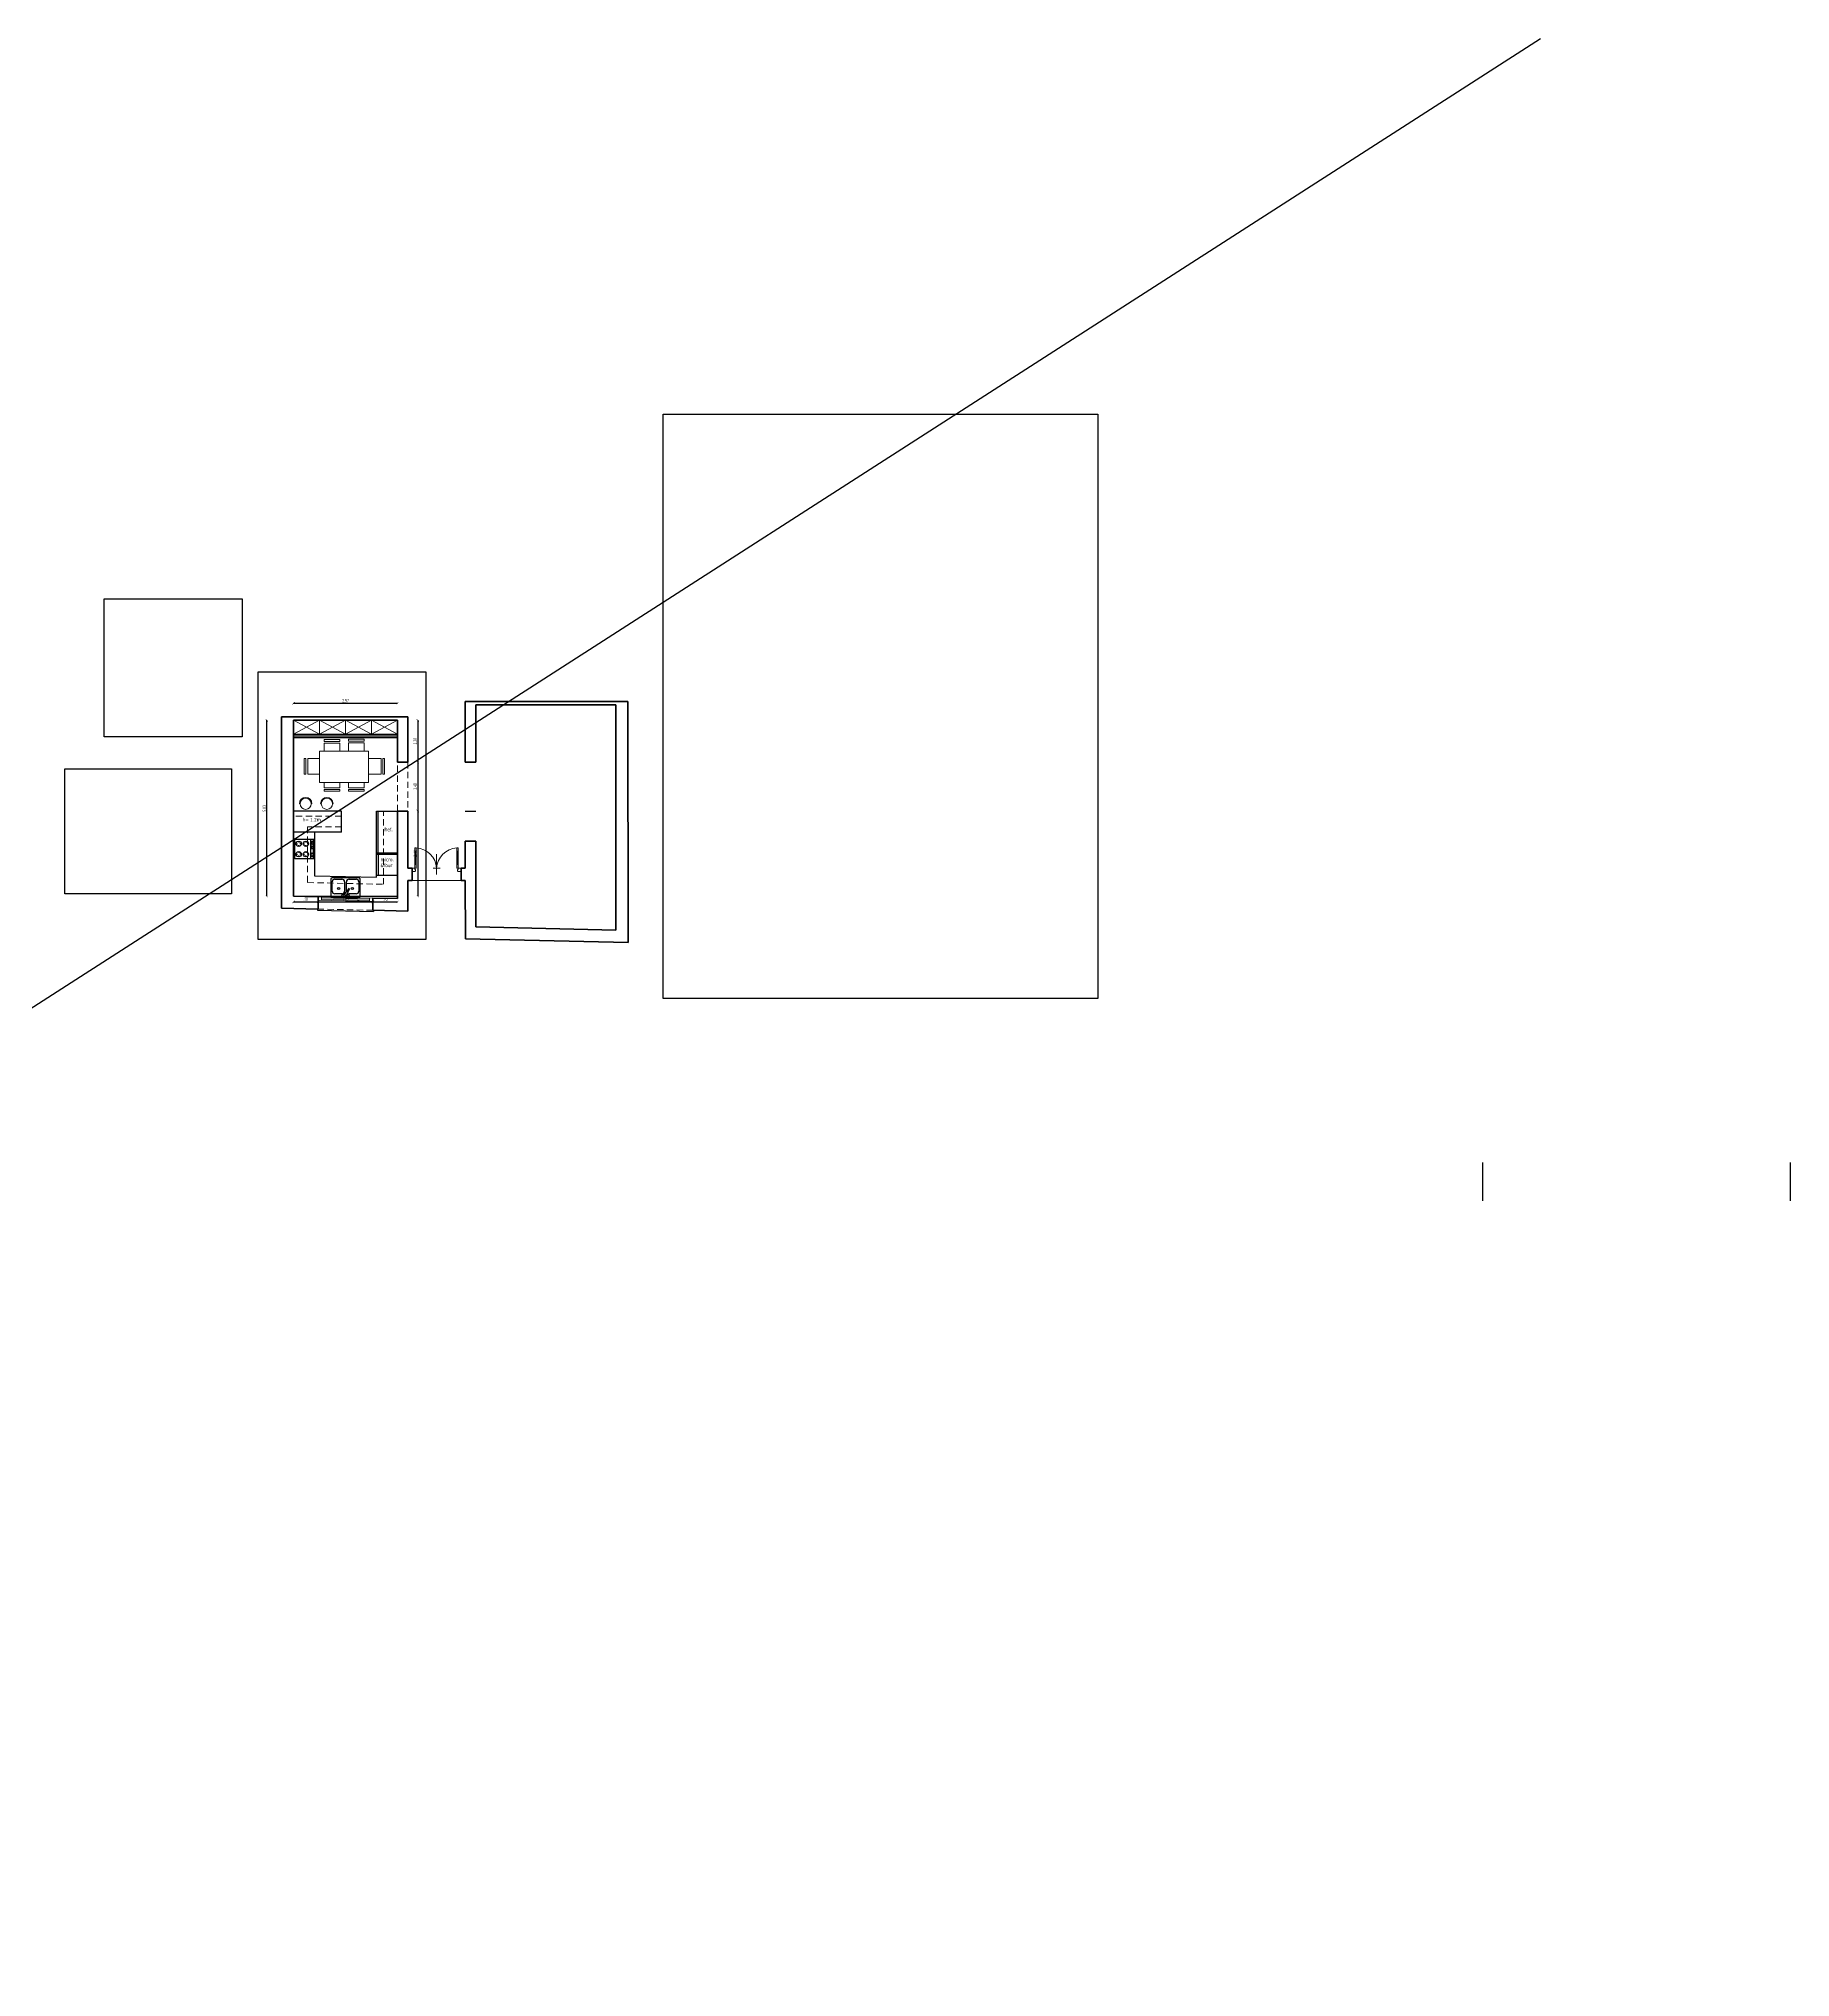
# Model space of a CAD drawing. Header units: inches. Extents: x -90 to 340, y -48 to 179.
# Drawn here: x 233.9 to 283.9, y -25.2 to 30.2 of the extents above; entities that cross this region are included whole.
import ezdxf

# ---------------------------------------------------------------- set-up
doc = ezdxf.new("R2010")
doc.units = ezdxf.units.IN
doc.header["$MEASUREMENT"] = 0
doc.linetypes.add('ACAD_ISO02W100', pattern=[15, 12, -3])
doc.layers.get('Defpoints').update_dxf_attribs({"lineweight": 15})
doc.layers.add('+calpi', color=7, linetype='Continuous', lineweight=0, true_color=0x8a8a8a)
doc.layers.add('ART', color=251, linetype='Continuous')
doc.layers.add('COUPE_AERO', color=7, linetype='Continuous')
for name, color, linetype, lineweight in [('caché', 60, 'ACAD_ISO02W100', 13), ('hach', 251, 'Continuous', 5), ('layer fin', 1, 'Continuous', 25), ('menuiserie', 6, 'Continuous', 13), ('mur ext', 4, 'Continuous', 50)]:
    doc.layers.add(name, color=color, linetype=linetype, lineweight=lineweight)
doc.styles.add('facade', font='times.ttf', dxfattribs={"width": 0.6})
doc.styles.add('ROMANS', font='romans.shx', dxfattribs={"width": 0.8, "height": 23})
doc.dimstyles.new('facade', dxfattribs={"dimscale": 0, "dimtxt": 0.08, "dimasz": 0.04, "dimexe": 0.1, "dimexo": 0.15, "dimgap": 0.01, "dimtad": 1, "dimzin": 4, "dimdsep": 46, "dimtxsty": 'facade', "dimblk": 'ARCHTICK', "dimcen": 0, "dimse1": 1, "dimse2": 1, "dimclrd": 140, "dimclre": 253, "dimclrt": 2, "dimazin": 1, "dimtm": 1e-09, "dimtfac": 1, "dimtix": 1, "dimtmove": 1, "dimatfit": 3, "dimldrblk": 'ARCHTICK', "dimfxl": 0.1, "dimtzin": 0, "dimlwd": -1, "dimarcsym": 0})
picture_1 = doc.add_image_def('image1.jpeg', size_in_pixel=(571, 768))
picture_2 = doc.add_image_def('image2.jpeg', size_in_pixel=(400, 300))
picture_3 = doc.add_image_def('image3.jpeg', size_in_pixel=(1200, 1199))

# ---------------------------------------------------------------- blocks, each defined once
blk = doc.blocks.new('A$C6F2E0C66')
for p, q in [((0.442, 1.15), (0.442, 0.25)), ((1.842, 1.15), (0.442, 1.15)), ((0.568, 1.476), (0.568, 1.426)), ((1.018, 1.476), (0.568, 1.476)), ((0.568, 1.426), (1.018, 1.426)), ((0.568, 1.376), (0.568, 1.15)), ((1.018, 1.376), (0.568, 1.376)), ((1.018, 1.426), (1.018, 1.476)), ((1.018, 1.15), (1.018, 1.376)), ((1.267, 1.485), (1.267, 1.435)), ((1.717, 1.485), (1.267, 1.485)), ((1.267, 1.435), (1.717, 1.435)), ((1.267, 1.385), (1.267, 1.15)), ((1.717, 1.385), (1.267, 1.385)), ((1.717, 1.435), (1.717, 1.485)), ((1.717, 1.15), (1.717, 1.385)), ((1.842, 0.25), (1.842, 1.15)), ((0, 0.939), (0, 0.489)), ((0.05, 0.939), (0, 0.939)), ((0.05, 0.489), (0.05, 0.939)), ((0.442, 0.939), (0.1, 0.939)), ((0.1, 0.939), (0.1, 0.489)), ((2.197, 0.935), (1.842, 0.935)), ((2.197, 0.485), (2.197, 0.935)), ((2.247, 0.935), (2.247, 0.485)), ((2.297, 0.935), (2.247, 0.935)), ((2.297, 0.485), (2.297, 0.935)), ((0, 0.489), (0.05, 0.489)), ((0.1, 0.489), (0.442, 0.489)), ((0.442, 0.25), (1.842, 0.25)), ((0.568, 0.25), (0.568, 0.1)), ((0.568, 0.1), (1.018, 0.1)), ((0.568, 0.05), (0.568, 0)), ((1.018, 0.05), (0.568, 0.05)), ((0.568, 0), (1.018, 0)), ((1.018, 0.1), (1.018, 0.25)), ((1.018, 0), (1.018, 0.05)), ((1.268, 0.25), (1.268, 0.1)), ((1.268, 0.1), (1.718, 0.1)), ((1.268, 0.05), (1.268, 0)), ((1.718, 0.05), (1.268, 0.05)), ((1.268, 0), (1.718, 0)), ((1.718, 0.1), (1.718, 0.25)), ((1.718, 0), (1.718, 0.05)), ((1.842, 0.485), (2.197, 0.485)), ((2.247, 0.485), (2.297, 0.485))]:
    blk.add_line(p, q)
blk = doc.blocks.new('FREGADOR2H--84CM')
at = {"layer": 'ART'}
for p, q in [((0, 0.381), (0, -0.381)), ((0.521, 0.419), (0.038, 0.419)), ((0.06, -0.003), (0.07, 0.015)), ((0.102, 0.102), (0.102, 0.305)), ((0.259, -0.091), (0.108, 0.022)), ((0.178, 0.381), (0.445, 0.381)), ((0.445, 0.025), (0.178, 0.025)), ((0.521, 0.305), (0.521, 0.102)), ((0.559, -0.381), (0.559, 0.381)), ((0.038, -0.419), (0.521, -0.419)), ((0.073, -0.039), (0.246, -0.113)), ((0.102, -0.305), (0.102, -0.102)), ((0.445, -0.381), (0.178, -0.381)), ((0.179, -0.025), (0.445, -0.025)), ((0.246, -0.113), (0.259, -0.091)), ((0.521, -0.102), (0.521, -0.305))]:
    blk.add_line(p, q, dxfattribs=at)
for centre, radius in [((0.064, 0.076), 0.0254), ((0.254, 0.197), 0.0318), ((0.064, -0.076), 0.0254), ((0.254, -0.197), 0.0318)]:
    blk.add_circle(centre, radius, dxfattribs=at)
for centre, radius, start, end in [((0.038, 0.381), 0.0381, 90, 180), ((0.092, 0.003), 0.0254, 50.5377, 150), ((0.178, 0.305), 0.0762, 90, 180), ((0.178, 0.102), 0.0762, 180, 270), ((0.445, 0.305), 0.0762, 0, 90), ((0.445, 0.102), 0.0762, 270, 0), ((0.521, 0.381), 0.0381, 0, 90), ((0.038, -0.381), 0.0381, 180, 270), ((0.082, -0.015), 0.0254, 150, 249.4623), ((0.178, -0.102), 0.0762, 146.607, 180), ((0.178, -0.305), 0.0762, 180, 270), ((0.445, -0.102), 0.0762, 0, 90), ((0.445, -0.305), 0.0762, 270, 0), ((0.521, -0.381), 0.0381, 270, 0)]:
    blk.add_arc(centre, radius, start, end, dxfattribs=at)
blk = doc.blocks.new('ESTUFA76X76CM')
at = {"layer": 'ART'}
for p, q in [((0, 0.762), (0.762, 0.762)), ((0, 0), (0, 0.762)), ((0.0508, 0), (0.0508, 0.762)), ((0.1524, 0), (0.1524, 0.762)), ((0.762, 0.762), (0.762, 0)), ((0.762, 0), (0, 0)), ((0.2286, 0.5842), (0.2794, 0.5842)), ((0.2286, 0.1778), (0.2794, 0.1778)), ((0.3302, 0.6858), (0.3302, 0.635)), ((0.3302, 0.4826), (0.3302, 0.5334)), ((0.3302, 0.2794), (0.3302, 0.2286)), ((0.3302, 0.0762), (0.3302, 0.127)), ((0.4318, 0.5842), (0.381, 0.5842)), ((0.4318, 0.1778), (0.381, 0.1778)), ((0.508, 0.5842), (0.5588, 0.5842)), ((0.508, 0.1778), (0.5588, 0.1778)), ((0.6096, 0.6858), (0.6096, 0.635)), ((0.6096, 0.4826), (0.6096, 0.5334)), ((0.6096, 0.2794), (0.6096, 0.2286)), ((0.6096, 0.0762), (0.6096, 0.127)), ((0.7112, 0.5842), (0.6604, 0.5842)), ((0.7112, 0.1778), (0.6604, 0.1778))]:
    blk.add_line(p, q, dxfattribs=at)
for centre, radius in [((0.1016, 0.6604), 0.0254), ((0.1016, 0.5588), 0.0254), ((0.1016, 0.3556), 0.0254), ((0.1016, 0.2794), 0.0254), ((0.1016, 0.1778), 0.0254), ((0.1016, 0.1016), 0.0254), ((0.3302, 0.5842), 0.1016), ((0.3302, 0.1778), 0.1016), ((0.6096, 0.5842), 0.1016), ((0.6096, 0.1778), 0.1016)]:
    blk.add_circle(centre, radius, dxfattribs=at)
blk = doc.blocks.new('P 140')
at = {"layer": 'menuiserie'}
for p, q in [((-0.792, 7.135), (-0.792, 7.715)), ((-0.752, 7.715), (-0.792, 7.715)), ((-0.752, 7.615), (-0.792, 7.615)), ((-0.752, 7.235), (-0.792, 7.235)), ((-0.782, 7.235), (-0.782, 7.615)), ((-0.762, 7.235), (-0.762, 7.615)), ((-0.752, 7.135), (-0.752, 7.715)), ((-0.172, 7.534), (-0.172, 6.953)), ((-0.172, 7.534), (-0.172, 6.953)), ((0.408, 7.135), (0.408, 7.715)), ((0.408, 7.715), (0.448, 7.715)), ((0.408, 7.615), (0.448, 7.615)), ((0.408, 7.235), (0.448, 7.235)), ((0.418, 7.235), (0.418, 7.615)), ((0.438, 7.235), (0.438, 7.615)), ((0.448, 7.135), (0.448, 7.715)), ((-0.872, 7.135), (-0.872, 7.035)), ((-0.752, 7.135), (-0.872, 7.135)), ((-0.792, 7.035), (-0.872, 7.035)), ((-0.792, 7.135), (-0.792, 7.095)), ((-0.772, 7.095), (-0.792, 7.095)), ((-0.772, 7.055), (-0.792, 7.035)), ((-0.772, 7.095), (-0.772, 7.055)), ((-0.272, 7.135), (-0.072, 7.135)), ((-0.072, 7.135), (-0.272, 7.135)), ((0.408, 7.135), (0.528, 7.135)), ((0.428, 7.095), (0.428, 7.055)), ((0.428, 7.095), (0.448, 7.095)), ((0.428, 7.055), (0.448, 7.035)), ((0.448, 7.135), (0.448, 7.095)), ((0.448, 7.035), (0.528, 7.035)), ((0.528, 7.135), (0.528, 7.035))]:
    blk.add_line(p, q, dxfattribs=at)
for centre, start, end in [((-0.792, 7.095), 3.6914, 86.3086), ((0.448, 7.095), 93.6914, 176.3086)]:
    blk.add_arc(centre, 0.621, start, end, dxfattribs=at)
blk = doc.blocks.new('_ArchTick')
at = {"color": 0, "linetype": 'ByBlock', "const_width": 0.15}
blk.add_lwpolyline([(-0.5, -0.5), (0.5, 0.5)], dxfattribs=at)
blk = doc.blocks.new('*D145')
at = {"color": 140}
blk.add_line((240.38, 5.662), (240.38, 10.691), dxfattribs=at)
at = {"layer": 'Defpoints', "color": 0}
for p in [(240.38, 10.691), (241.145, 10.691), (241.145, 5.662)]:
    blk.add_point(p, dxfattribs=at)
at = {"color": 140, "xscale": 0.07, "yscale": 0.07, "zscale": 0.07}
for p, rotation in [((240.38, 10.691), 90), ((240.38, 5.662), 270)]:
    blk.add_blockref('_ArchTick', p, dxfattribs=dict(at, rotation=rotation))
at = {"color": 6, "insert": (240.309, 8.177), "char_height": 0.1, "attachment_point": 5, "rotation": 90, "style": 'facade'}
blk.add_mtext('5.03', dxfattribs=at)
blk = doc.blocks.new('*D146')
at = {"color": 140}
blk.add_line((241.144, 11.179), (244.11, 11.179), dxfattribs=at)
at = {"layer": 'Defpoints', "color": 0}
for p in [(244.11, 11.179), (241.144, 10.692), (244.11, 10.693)]:
    blk.add_point(p, dxfattribs=at)
at = {"color": 140, "xscale": 0.07, "yscale": 0.07, "zscale": 0.07, "rotation": 180}
blk.add_blockref('_ArchTick', (241.144, 11.179), dxfattribs=at)
at = {"color": 140, "xscale": 0.07, "yscale": 0.07, "zscale": 0.07}
blk.add_blockref('_ArchTick', (244.11, 11.179), dxfattribs=at)
at = {"color": 6, "insert": (242.627, 11.25), "char_height": 0.1, "attachment_point": 5, "style": 'facade'}
blk.add_mtext('2.97', dxfattribs=at)
blk = doc.blocks.new('*D147')
at = {"color": 140}
blk.add_line((244.691, 10.692), (244.691, 9.497), dxfattribs=at)
at = {"layer": 'Defpoints', "color": 0}
for p in [(244.11, 10.692), (244.111, 9.497), (244.691, 9.497)]:
    blk.add_point(p, dxfattribs=at)
at = {"color": 140, "xscale": 0.07, "yscale": 0.07, "zscale": 0.07}
for p, rotation in [((244.691, 10.692), 90), ((244.691, 9.497), 270)]:
    blk.add_blockref('_ArchTick', p, dxfattribs=dict(at, rotation=rotation))
at = {"color": 6, "insert": (244.62, 10.094), "char_height": 0.1, "attachment_point": 5, "rotation": 90, "style": 'facade'}
blk.add_mtext('1.20', dxfattribs=at)
blk = doc.blocks.new('*D148')
at = {"color": 140}
blk.add_line((244.691, 9.497), (244.691, 8.097), dxfattribs=at)
at = {"layer": 'Defpoints', "color": 0}
for p in [(244.111, 9.497), (244.338, 8.097), (244.691, 8.097)]:
    blk.add_point(p, dxfattribs=at)
at = {"color": 140, "xscale": 0.07, "yscale": 0.07, "zscale": 0.07}
for p, rotation in [((244.691, 9.497), 90), ((244.691, 8.097), 270)]:
    blk.add_blockref('_ArchTick', p, dxfattribs=dict(at, rotation=rotation))
at = {"color": 6, "insert": (244.62, 8.797), "char_height": 0.1, "attachment_point": 5, "rotation": 90, "style": 'facade'}
blk.add_mtext('1.40', dxfattribs=at)
blk = doc.blocks.new('*D149')
at = {"color": 140}
blk.add_line((244.694, 8.097), (244.694, 5.663), dxfattribs=at)
at = {"layer": 'Defpoints', "color": 0}
for p in [(244.411, 8.097), (244.112, 5.663), (244.694, 5.663)]:
    blk.add_point(p, dxfattribs=at)
at = {"color": 140, "xscale": 0.07, "yscale": 0.07, "zscale": 0.07}
for p, rotation in [((244.694, 8.097), 90), ((244.694, 5.663), 270)]:
    blk.add_blockref('_ArchTick', p, dxfattribs=dict(at, rotation=rotation))
at = {"color": 6, "insert": (244.623, 6.88), "char_height": 0.1, "attachment_point": 5, "rotation": 90, "style": 'facade'}
blk.add_mtext('2.43', dxfattribs=at)
blk = doc.blocks.new('*D150')
at = {"color": 140}
blk.add_line((241.145, 5.5), (241.845, 5.5), dxfattribs=at)
at = {"layer": 'Defpoints', "color": 0}
for p in [(241.145, 5.662), (241.845, 5.646), (241.845, 5.5)]:
    blk.add_point(p, dxfattribs=at)
at = {"color": 140, "xscale": 0.07, "yscale": 0.07, "zscale": 0.07, "rotation": 180}
blk.add_blockref('_ArchTick', (241.145, 5.5), dxfattribs=at)
at = {"color": 140, "xscale": 0.07, "yscale": 0.07, "zscale": 0.07}
blk.add_blockref('_ArchTick', (241.845, 5.5), dxfattribs=at)
at = {"color": 6, "insert": (241.495, 5.571), "char_height": 0.1, "attachment_point": 5, "style": 'facade'}
blk.add_mtext('.70', dxfattribs=at)
blk = doc.blocks.new('*D151')
at = {"color": 140}
blk.add_line((241.845, 5.5), (243.41, 5.5), dxfattribs=at)
at = {"layer": 'Defpoints', "color": 0}
for p in [(241.845, 5.646), (243.41, 5.609), (243.41, 5.5)]:
    blk.add_point(p, dxfattribs=at)
at = {"color": 140, "xscale": 0.07, "yscale": 0.07, "zscale": 0.07, "rotation": 180}
blk.add_blockref('_ArchTick', (241.845, 5.5), dxfattribs=at)
at = {"color": 140, "xscale": 0.07, "yscale": 0.07, "zscale": 0.07}
blk.add_blockref('_ArchTick', (243.41, 5.5), dxfattribs=at)
at = {"color": 6, "insert": (242.628, 5.571), "char_height": 0.1, "attachment_point": 5, "style": 'facade'}
blk.add_mtext('1.57', dxfattribs=at)
blk = doc.blocks.new('*D152')
at = {"color": 140}
blk.add_line((243.41, 5.5), (244.112, 5.5), dxfattribs=at)
at = {"layer": 'Defpoints', "color": 0}
for p in [(243.41, 5.609), (244.112, 5.592), (244.112, 5.5)]:
    blk.add_point(p, dxfattribs=at)
at = {"color": 140, "xscale": 0.07, "yscale": 0.07, "zscale": 0.07, "rotation": 180}
blk.add_blockref('_ArchTick', (243.41, 5.5), dxfattribs=at)
at = {"color": 140, "xscale": 0.07, "yscale": 0.07, "zscale": 0.07}
blk.add_blockref('_ArchTick', (244.112, 5.5), dxfattribs=at)
at = {"color": 6, "insert": (243.761, 5.571), "char_height": 0.1, "attachment_point": 5, "style": 'facade'}
blk.add_mtext('.70', dxfattribs=at)

msp = doc.modelspace()

# ---------------------------------------------------------------- linework, layer by layer
for p, q in [((276.78348, 30.17704), (190.5529, -25.24539)), ((241.14504, 5.66227), (244.11219, 5.66319)), ((275.12411, -1.95215), (275.12411, -3.05215)), ((283.92411, -1.95215), (283.92411, -3.05215))]:
    msp.add_line(p, q)
at = {"layer": 'caché', "ltscale": 0.015}
for p, q in [((244.11144, 8.09656), (244.11144, 9.49656)), ((244.41034, 9.49656), (244.41144, 8.09656)), ((242.51144, 7.94656), (241.14504, 7.94656)), ((243.71208, 6.00178), (243.71144, 8.09644)), ((241.54504, 7.64656), (241.54504, 6.05294)), ((242.51144, 7.64656), (241.54504, 7.64656)), ((241.54504, 6.05294), (243.71208, 6.00178)), ((243.4096, 5.25871), (241.84504, 5.29565))]:
    msp.add_line(p, q, dxfattribs=at)
at = {"layer": 'COUPE_AERO'}
for p, q in [((246.05114, 8.09656), (246.35114, 8.09669)), ((243.31004, 5.2587), (243.31004, 5.26106))]:
    msp.add_line(p, q, dxfattribs=at)
msp.add_lwpolyline([(244.93349, 12.06608), (240.12521, 12.06608), (240.12521, 4.43772), (244.93349, 4.43772)], close=True, dxfattribs=at)
at = {"layer": 'hach'}
for p, q in [((241.14504, 10.69148), (241.8865, 10.29188)), ((241.88629, 10.69188), (241.14515, 10.29148)), ((241.88629, 10.69207), (242.62764, 10.29227)), ((242.62754, 10.69227), (241.8865, 10.29188)), ((242.62754, 10.69227), (243.36879, 10.29227)), ((243.36879, 10.69246), (242.62764, 10.29227)), ((244.11004, 10.69227), (243.36879, 10.29227)), ((243.36879, 10.69227), (244.11014, 10.29227)), ((241.3077, 8.30569), (241.3277, 8.30569)), ((241.6477, 8.30569), (241.6677, 8.30569)), ((241.91395, 8.30569), (241.93395, 8.30569)), ((242.25395, 8.30569), (242.27395, 8.30569)), ((245.9319, 6.11539), (244.5319, 6.11539))]:
    msp.add_line(p, q, dxfattribs=at)
for centre in [(241.4877, 8.30569), (242.09395, 8.30569)]:
    msp.add_circle(centre, 0.16, dxfattribs=at)
for centre in [(241.4877, 8.30569), (242.09395, 8.30569)]:
    msp.add_arc(centre, 0.18, 0, 180, dxfattribs=at)
at = {"layer": 'layer fin'}
for p, q in [((242.51144, 8.09656), (241.14504, 8.09656)), ((242.51144, 7.49656), (242.51144, 8.09656)), ((243.51144, 8.09656), (244.11144, 8.09656)), ((243.51144, 6.89656), (243.51144, 8.09656)), ((243.56144, 6.89656), (243.56144, 8.09656)), ((242.51144, 7.49656), (241.14504, 7.49656)), ((241.74504, 7.49656), (241.74504, 6.24828)), ((243.51195, 6.20656), (243.51144, 7.40902)), ((244.11144, 6.89656), (243.51144, 6.89656)), ((244.11144, 6.85656), (243.51144, 6.85656)), ((243.56793, 6.25656), (243.56767, 6.85656)), ((241.74504, 6.24828), (243.51195, 6.20656)), ((244.11144, 6.25656), (243.51144, 6.25656)), ((241.82504, 5.29612), (241.82433, 5.26613)), ((241.82433, 5.26613), (243.42889, 5.22825)), ((243.42959, 5.25824), (243.42889, 5.22825))]:
    msp.add_line(p, q, dxfattribs=at)
at = {"layer": 'menuiserie'}
for p, q in [((241.88629, 10.69207), (241.8865, 10.29188)), ((242.62764, 10.29227), (242.62754, 10.69227)), ((243.36879, 10.69246), (243.36879, 10.29227)), ((244.11025, 10.29227), (241.14504, 10.29227)), ((244.11025, 10.26227), (241.14504, 10.26227)), ((244.11025, 10.22227), (241.14504, 10.22227)), ((244.11025, 10.19227), (241.14504, 10.19227)), ((243.40768, 5.50883), (241.84268, 5.54578)), ((241.84504, 5.57573), (241.84338, 5.57577)), ((241.84504, 5.61574), (241.84433, 5.61576)), ((243.41004, 5.6088), (241.84504, 5.64575)), ((241.94504, 5.64575), (241.94504, 5.54336)), ((243.31004, 5.58115), (241.94504, 5.61338)), ((243.31004, 5.54114), (241.94504, 5.57337)), ((243.31004, 5.51113), (243.31004, 5.6088))]:
    msp.add_line(p, q, dxfattribs=at)
at = {"layer": 'mur ext'}
for p, q in [((246.05055, 9.49656), (246.04981, 11.22995)), ((246.04981, 11.22995), (250.69981, 11.22995)), ((246.35055, 9.49669), (246.34985, 11.12995)), ((246.34985, 11.12995), (250.34985, 11.12995)), ((250.35259, 4.69469), (250.34985, 11.12995)), ((250.70275, 4.33632), (250.69981, 11.22995)), ((244.40999, 10.79227), (240.79504, 10.79227)), ((240.79504, 10.79227), (240.79504, 5.32044)), ((244.11004, 10.69227), (241.14504, 10.69227)), ((241.14504, 10.69227), (241.14504, 5.66227)), ((244.11034, 9.49656), (244.11004, 10.69227)), ((244.41034, 9.49656), (244.40999, 10.79227)), ((244.41034, 9.49656), (244.11004, 9.49656)), ((246.05055, 9.49656), (246.35055, 9.49669)), ((244.41144, 8.09656), (244.11144, 8.09656)), ((244.11221, 5.59227), (244.11144, 8.09656)), ((244.41196, 6.46539), (244.41144, 8.09656)), ((246.05151, 7.23691), (246.35151, 7.23704)), ((246.05184, 6.46539), (246.05151, 7.23691)), ((246.35255, 4.78912), (246.35151, 7.23704)), ((244.41196, 6.46539), (244.5319, 6.46539)), ((244.41196, 6.11539), (244.5319, 6.11539)), ((244.41236, 5.23504), (244.41208, 6.11539)), ((244.5319, 6.46539), (244.5319, 6.11539)), ((245.9319, 6.46539), (246.05184, 6.46539)), ((245.9319, 6.46539), (245.9319, 6.11539)), ((245.9319, 6.11539), (246.05199, 6.11539)), ((246.0527, 4.4461), (246.05199, 6.11539)), ((241.14504, 5.66227), (241.84504, 5.64575)), ((241.84504, 5.64575), (241.84504, 5.29565)), ((243.41004, 5.2587), (243.41004, 5.6088)), ((243.41004, 5.6088), (244.11221, 5.59222)), ((240.79504, 5.32044), (241.84504, 5.29565)), ((243.41004, 5.2587), (244.41236, 5.23504)), ((246.0527, 4.4461), (250.70275, 4.33632)), ((246.35255, 4.78912), (250.35259, 4.69469)), ((246.35255, 4.78912), (250.35259, 4.69469))]:
    msp.add_line(p, q, dxfattribs=at)

# ---------------------------------------------------------------- block references
at = {"layer": 'ART', "xscale": 0.7338770106434822, "yscale": 0.733877010597098, "zscale": 0.7338770105970432, "rotation": 180}
msp.add_blockref('ESTUFA76X76CM', (241.73611, 7.2915), dxfattribs=at)
at = {"layer": 'ART', "rotation": 90}
msp.add_blockref('FREGADOR2H--84CM', (242.62754, 5.62727), dxfattribs=at)
at = {"layer": 'COUPE_AERO'}
msp.add_blockref('P 140', (245.40361, -0.66948), dxfattribs=at)
at = {"layer": 'hach'}
msp.add_blockref('A$C6F2E0C66', (241.44607, 8.66238), dxfattribs=at)

# ---------------------------------------------------------------- texts
at = {"layer": '+calpi', "char_height": 0.1, "width": 8.7449557, "attachment_point": 1, "style": 'ROMANS'}
for s, insert in [('{\\fVerdana|b0|i0|c0|p34; h= 1.2m}', (241.35937, 7.89934)), ('{\\fVerdana|b0|i0|c0|p34;Ref.}', (243.7374, 7.61836)), ('{\\fVerdana|b0|i0|c0|p34;micro.\\P&four}', (243.62846, 6.75988))]:
    msp.add_mtext(s, dxfattribs=dict(at, insert=insert))

# ---------------------------------------------------------------- dimensions: what is measured, and where the dimension line sits
at = {"color": 1}
for base, p1, p2, picture, middle in [((244.11004, 11.17894), (241.14357, 10.69227), (244.11004, 10.69303), '*D146', (242.6268, 11.24995)), ((241.84504, 5.49955), (241.14504, 5.66227), (241.84504, 5.64575), '*D150', (241.49504, 5.57056)), ((243.4100353422, 5.4995481584), (241.8450353421, 5.6457474337), (243.4100353422, 5.6087997102), '*D151', (242.6275353421, 5.5705575311)), ((244.11221, 5.49955), (243.41004, 5.6088), (244.11221, 5.59222), '*D152', (243.76112, 5.57056))]:
    dim = msp.add_linear_dim(base=base, p1=p1, p2=p2, dimstyle='facade', override={"dimscale": 1, "dimtxt": 0.1, "dimasz": 0.07, "dimgap": 0.02, "dimclrt": 6}, dxfattribs=at)
    dim.commit()
    dim.dimension.update_dxf_attribs({"geometry": picture, "text_midpoint": middle})
for base, p1, p2, picture, middle in [((240.37996, 10.69148), (241.14504, 5.66227), (241.14504, 10.69148), '*D145', (240.30895, 8.17688)), ((244.69112, 9.49656), (244.11004, 10.69227), (244.11144, 9.49656), '*D147', (244.62012, 10.09442)), ((244.69112, 8.09656), (244.11144, 9.49656), (244.3378, 8.09656), '*D148', (244.62012, 8.79656)), ((244.69431, 5.66319), (244.41144, 8.09656), (244.11219, 5.66319), '*D149', (244.6233, 6.87988))]:
    dim = msp.add_linear_dim(base=base, p1=p1, p2=p2, angle=90, dimstyle='facade', override={"dimscale": 1, "dimtxt": 0.1, "dimasz": 0.07, "dimgap": 0.02, "dimclrt": 6}, dxfattribs=at)
    dim.commit()
    dim.dimension.update_dxf_attribs({"geometry": picture, "text_midpoint": middle})

# ---------------------------------------------------------------- pictures from other files: only their frames are drawn
at = {"layer": 'COUPE_AERO'}
image = msp.add_image(picture_1, insert=(251.70608, 2.73788), size_in_units=(12.42258, 16.70848), dxfattribs=at)
image.dxf.flags = 7
image = msp.add_image(picture_3, insert=(235.72478, 10.21665), size_in_units=(3.95046, 3.94717), dxfattribs=at)
image.dxf.flags = 7
image = msp.add_image(picture_2, insert=(234.60439, 5.72716), size_in_units=(4.7673, 3.57548), dxfattribs=at)
image.dxf.flags = 7

doc.saveas('drawing.dxf')
